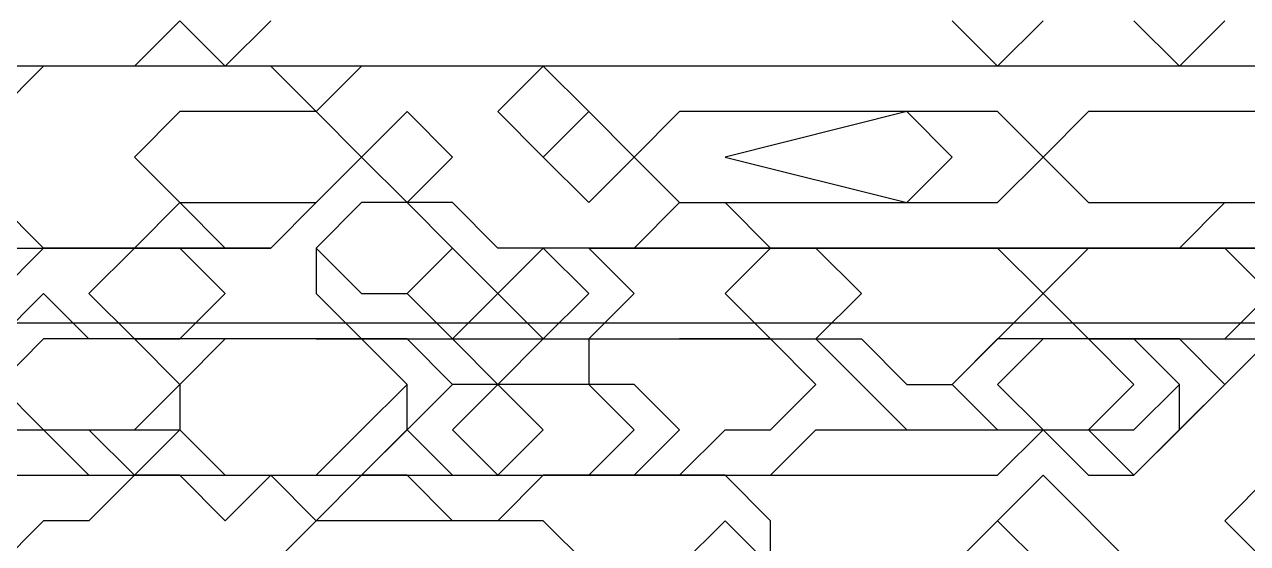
# Model space of a CAD drawing. Extents: x 46 to 224, y 52 to 151.
# Drawn here: x 147.18 to 163.21, y 77.11 to 83.91 of the extents above; entities that cross this region are included whole.
import ezdxf

# ---------------------------------------------------------------- set-up
doc = ezdxf.new("R2010")
doc.units = 0
doc.layers.add('OUTLINE', color=1, linetype='CONTINUOUS')

msp = doc.modelspace()

# ---------------------------------------------------------------- linework, layer by layer
for p, q in [((149.2198, 83.9564), (148.6246, 83.3611)), ((149.2198, 83.9564), (148.6246, 83.3611)), ((149.8151, 83.3611), (149.2198, 83.9564)), ((149.8151, 83.3611), (149.2198, 83.9564)), ((150.4103, 83.9564), (149.8151, 83.3611)), ((150.4103, 83.9564), (149.8151, 83.3611)), ((159.9341, 83.3611), (159.3389, 83.9564)), ((159.9341, 83.3611), (159.3389, 83.9564)), ((160.5294, 83.9564), (159.9341, 83.3611)), ((160.5294, 83.9564), (159.9341, 83.3611)), ((162.3151, 83.3611), (161.7198, 83.9564)), ((162.3151, 83.3611), (161.7198, 83.9564)), ((162.9103, 83.9564), (162.3151, 83.3611)), ((162.9103, 83.9564), (162.3151, 83.3611)), ((148.6246, 83.3611), (145.6484, 83.3611)), ((148.6246, 83.3611), (145.6484, 83.3611)), ((147.4341, 83.3611), (146.2437, 82.1707)), ((147.4341, 83.3611), (146.2437, 82.1707)), ((164.696, 83.3611), (146.8389, 83.3611)), ((150.4103, 83.3611), (147.4341, 83.3611)), ((150.4103, 83.3611), (147.4341, 83.3611)), ((151.0056, 82.7659), (150.4103, 83.3611)), ((151.0056, 82.7659), (150.4103, 83.3611)), ((151.6008, 83.3611), (151.0056, 82.7659)), ((151.6008, 83.3611), (151.0056, 82.7659)), ((164.696, 83.3611), (151.6008, 83.3611)), ((164.696, 83.3611), (151.6008, 83.3611)), ((153.9818, 83.3611), (153.3865, 82.7659)), ((154.577, 82.7659), (153.9818, 83.3611)), ((149.2198, 82.7659), (148.6246, 82.1707)), ((151.0056, 82.7659), (149.2198, 82.7659)), ((151.6008, 82.1707), (151.0056, 82.7659)), ((152.196, 82.7659), (151.6008, 82.1707)), ((152.7913, 82.1707), (152.196, 82.7659)), ((153.3865, 82.7659), (153.9818, 82.1707)), ((153.9818, 82.1707), (154.577, 82.7659)), ((154.577, 82.7659), (153.9818, 82.1707)), ((155.1722, 82.1707), (154.577, 82.7659)), ((155.7675, 82.7659), (155.1722, 82.1707)), ((159.9341, 82.7659), (155.7675, 82.7659)), ((158.7437, 82.7659), (156.3627, 82.1707)), ((158.7437, 82.7659), (156.3627, 82.1707)), ((159.3389, 82.1707), (158.7437, 82.7659)), ((159.3389, 82.1707), (158.7437, 82.7659)), ((160.5294, 82.1707), (159.9341, 82.7659)), ((161.1246, 82.7659), (160.5294, 82.1707)), ((164.1008, 82.7659), (161.1246, 82.7659)), ((146.2437, 82.1707), (147.4341, 80.9802)), ((146.2437, 82.1707), (147.4341, 80.9802)), ((148.6246, 82.1707), (149.2198, 81.5754)), ((151.0056, 81.5754), (151.6008, 82.1707)), ((151.6008, 82.1707), (152.196, 81.5754)), ((152.196, 81.5754), (152.7913, 82.1707)), ((153.9818, 82.1707), (154.577, 81.5754)), ((154.577, 81.5754), (155.1722, 82.1707)), ((155.1722, 82.1707), (155.7675, 81.5754)), ((156.3627, 82.1707), (158.7437, 81.5754)), ((156.3627, 82.1707), (158.7437, 81.5754)), ((158.7437, 81.5754), (159.3389, 82.1707)), ((158.7437, 81.5754), (159.3389, 82.1707)), ((159.9341, 81.5754), (160.5294, 82.1707)), ((160.5294, 82.1707), (161.1246, 81.5754)), ((148.6246, 80.9802), (149.2198, 81.5754)), ((148.6246, 80.9802), (149.2198, 81.5754)), ((149.2198, 81.5754), (151.0056, 81.5754)), ((149.2198, 81.5754), (149.8151, 80.9802)), ((149.2198, 81.5754), (149.8151, 80.9802)), ((150.4103, 80.9802), (151.0056, 81.5754)), ((151.0056, 81.5754), (150.4103, 80.9802)), ((150.4103, 80.9802), (151.0056, 81.5754)), ((151.0056, 81.5754), (150.4103, 80.9802)), ((151.6008, 81.5754), (151.0056, 80.9802)), ((151.6008, 81.5754), (151.0056, 80.9802)), ((152.7913, 81.5754), (151.6008, 81.5754)), ((152.196, 81.5754), (151.6008, 81.5754)), ((152.7913, 80.9802), (152.196, 81.5754)), ((153.3865, 80.9802), (152.7913, 81.5754)), ((155.1722, 80.9802), (155.7675, 81.5754)), ((155.1722, 80.9802), (155.7675, 81.5754)), ((155.7675, 81.5754), (159.9341, 81.5754)), ((155.7675, 81.5754), (156.3627, 81.5754)), ((155.7675, 81.5754), (156.3627, 81.5754)), ((156.3627, 81.5754), (156.9579, 80.9802)), ((156.3627, 81.5754), (156.9579, 80.9802)), ((161.1246, 81.5754), (164.1008, 81.5754)), ((162.3151, 80.9802), (162.9103, 81.5754)), ((162.3151, 80.9802), (162.9103, 81.5754)), ((162.9103, 81.5754), (163.5056, 81.5754)), ((162.9103, 81.5754), (163.5056, 81.5754)), ((145.0532, 80.9802), (150.4103, 80.9802)), ((147.4341, 80.9802), (146.8389, 80.3849)), ((147.4341, 80.9802), (146.8389, 80.3849)), ((147.4341, 80.9802), (146.8389, 80.3849)), ((150.4103, 80.9802), (147.4341, 80.9802)), ((147.4341, 80.9802), (148.6246, 80.9802)), ((150.4103, 80.9802), (147.4341, 80.9802)), ((147.4341, 80.9802), (148.6246, 80.9802)), ((150.4103, 80.9802), (147.4341, 80.9802)), ((148.6246, 80.9802), (148.0294, 80.3849)), ((149.2198, 80.9802), (148.6246, 80.9802)), ((148.6246, 80.9802), (149.8151, 80.9802)), ((149.2198, 80.9802), (148.6246, 80.9802)), ((149.8151, 80.3849), (149.2198, 80.9802)), ((149.8151, 80.9802), (149.2198, 80.9802)), ((149.8151, 80.9802), (150.4103, 80.9802)), ((149.8151, 80.9802), (150.4103, 80.9802)), ((151.0056, 80.9802), (151.0056, 80.3849)), ((151.0056, 80.9802), (151.6008, 80.3849)), ((152.196, 80.3849), (152.7913, 80.9802)), ((152.7913, 80.9802), (152.196, 80.3849)), ((153.3865, 80.3849), (152.7913, 80.9802)), ((153.9818, 80.9802), (153.3865, 80.9802)), ((153.9818, 80.9802), (153.3865, 80.3849)), ((153.9818, 80.9802), (153.3865, 80.3849)), ((159.9341, 80.9802), (153.9818, 80.9802)), ((154.577, 80.9802), (153.9818, 80.9802)), ((154.577, 80.3849), (153.9818, 80.9802)), ((154.577, 80.9802), (159.3389, 80.9802)), ((155.1722, 80.9802), (154.577, 80.9802)), ((162.9103, 80.9802), (154.577, 80.9802)), ((154.577, 80.9802), (155.1722, 80.9802)), ((155.1722, 80.3849), (154.577, 80.9802)), ((162.9103, 80.9802), (154.577, 80.9802)), ((154.577, 80.9802), (155.1722, 80.9802)), ((159.3389, 80.9802), (155.1722, 80.9802)), ((156.9579, 80.9802), (156.3627, 80.3849)), ((156.9579, 80.9802), (162.3151, 80.9802)), ((157.5532, 80.9802), (156.9579, 80.9802)), ((156.9579, 80.9802), (162.3151, 80.9802)), ((158.1484, 80.3849), (157.5532, 80.9802)), ((160.5294, 80.3849), (159.9341, 80.9802)), ((161.1246, 80.9802), (160.5294, 80.3849)), ((162.9103, 80.9802), (161.1246, 80.9802)), ((163.5056, 80.9802), (162.3151, 80.9802)), ((162.3151, 80.9802), (164.1008, 80.9802)), ((163.5056, 80.9802), (162.3151, 80.9802)), ((162.3151, 80.9802), (164.1008, 80.9802)), ((163.5056, 80.9802), (162.3151, 80.9802)), ((162.3151, 80.9802), (164.696, 80.9802)), ((163.5056, 80.3849), (162.9103, 80.9802)), ((163.5056, 80.3849), (162.9103, 80.9802)), ((163.5056, 80.3849), (162.9103, 80.9802)), ((147.4341, 80.3849), (146.2437, 79.1945)), ((148.0294, 79.7897), (147.4341, 80.3849)), ((148.0294, 80.3849), (148.6246, 79.7897)), ((149.2198, 79.7897), (149.8151, 80.3849)), ((151.0056, 80.3849), (151.6008, 79.7897)), ((151.6008, 80.3849), (152.196, 80.3849)), ((152.196, 80.3849), (152.7913, 79.7897)), ((152.7913, 79.7897), (153.3865, 80.3849)), ((153.3865, 80.3849), (153.9818, 79.7897)), ((153.3865, 80.3849), (153.9818, 79.7897)), ((153.9818, 79.7897), (154.577, 80.3849)), ((154.577, 79.7897), (155.1722, 80.3849)), ((156.3627, 80.3849), (156.9579, 79.7897)), ((157.5532, 79.7897), (158.1484, 80.3849)), ((159.3389, 79.1945), (160.5294, 80.3849)), ((160.5294, 80.3849), (161.1246, 79.7897)), ((161.7198, 78.004), (164.1008, 80.3849)), ((161.7198, 78.004), (164.1008, 80.3849)), ((162.9103, 79.7897), (163.5056, 80.3849)), ((162.9103, 79.7897), (163.5056, 80.3849)), ((162.9103, 79.7897), (163.5056, 80.3849)), ((147.4341, 79.7897), (146.8389, 79.1945)), ((147.4341, 79.7897), (146.8389, 79.1945)), ((147.4341, 79.7897), (146.8389, 79.1945)), ((151.6008, 79.7897), (147.4341, 79.7897)), ((148.6246, 79.7897), (147.4341, 79.7897)), ((148.6246, 79.7897), (147.4341, 79.7897)), ((148.6246, 79.7897), (148.0294, 79.7897)), ((148.6246, 79.7897), (149.2198, 79.7897)), ((152.196, 79.7897), (148.6246, 79.7897)), ((149.2198, 79.1945), (148.6246, 79.7897)), ((149.2198, 79.1945), (148.6246, 79.7897)), ((149.8151, 79.7897), (149.2198, 79.1945)), ((149.8151, 79.7897), (149.2198, 79.1945)), ((151.6008, 79.7897), (149.8151, 79.7897)), ((151.6008, 79.7897), (149.8151, 79.7897)), ((151.0056, 79.7897), (152.7913, 79.7897)), ((151.6008, 79.7897), (151.0056, 79.7897)), ((151.0056, 79.7897), (152.7913, 79.7897)), ((151.6008, 79.7897), (151.0056, 79.7897)), ((151.6008, 79.7897), (158.1484, 79.7897)), ((152.196, 79.7897), (151.6008, 79.7897)), ((152.196, 79.1945), (151.6008, 79.7897)), ((152.196, 79.1945), (151.6008, 79.7897)), ((152.196, 79.1945), (151.6008, 79.7897)), ((152.196, 79.7897), (151.6008, 79.7897)), ((152.7913, 79.1945), (152.196, 79.7897)), ((152.7913, 79.1945), (152.196, 79.7897)), ((152.7913, 79.1945), (152.196, 79.7897)), ((152.7913, 79.7897), (153.3865, 79.1945)), ((152.7913, 79.7897), (153.3865, 79.1945)), ((153.3865, 79.1945), (153.9818, 79.7897)), ((153.3865, 79.1945), (153.9818, 79.7897)), ((153.9818, 79.7897), (154.577, 79.7897)), ((153.9818, 79.7897), (154.577, 79.7897)), ((153.9818, 79.7897), (154.577, 79.7897)), ((154.577, 79.7897), (154.577, 79.1945)), ((154.577, 79.7897), (154.577, 79.1945)), ((156.9579, 79.7897), (155.7675, 79.7897)), ((155.7675, 79.7897), (157.5532, 79.7897)), ((156.9579, 79.7897), (155.7675, 79.7897)), ((155.7675, 79.7897), (157.5532, 79.7897)), ((157.5532, 79.1945), (156.9579, 79.7897)), ((156.9579, 79.7897), (157.5532, 79.7897)), ((157.5532, 79.1945), (156.9579, 79.7897)), ((157.5532, 79.7897), (158.7437, 78.5992)), ((157.5532, 79.7897), (158.7437, 78.5992)), ((158.1484, 79.7897), (158.7437, 79.1945)), ((159.9341, 79.7897), (159.3389, 79.1945)), ((161.7198, 79.7897), (159.9341, 79.7897)), ((160.5294, 79.7897), (159.9341, 79.1945)), ((160.5294, 79.7897), (159.9341, 79.1945)), ((160.5294, 79.7897), (159.9341, 79.1945)), ((161.7198, 79.7897), (160.5294, 79.7897)), ((161.7198, 79.7897), (160.5294, 79.7897)), ((161.1246, 79.7897), (160.5294, 79.7897)), ((161.1246, 79.7897), (162.9103, 79.7897)), ((162.3151, 79.7897), (161.1246, 79.7897)), ((161.1246, 79.7897), (163.5056, 79.7897)), ((161.7198, 79.7897), (161.1246, 79.7897)), ((161.1246, 79.7897), (162.9103, 79.7897)), ((161.7198, 79.1945), (161.1246, 79.7897)), ((161.7198, 79.7897), (161.1246, 79.7897)), ((161.1246, 79.7897), (162.9103, 79.7897)), ((162.3151, 79.1945), (161.7198, 79.7897)), ((162.3151, 79.1945), (161.7198, 79.7897)), ((162.3151, 79.1945), (161.7198, 79.7897)), ((162.3151, 79.1945), (161.7198, 79.7897)), ((162.3151, 79.1945), (161.7198, 79.7897)), ((162.9103, 79.1945), (162.3151, 79.7897)), ((146.8389, 79.1945), (147.4341, 78.5992)), ((146.8389, 79.1945), (147.4341, 78.5992)), ((146.8389, 79.1945), (147.4341, 78.5992)), ((148.6246, 78.5992), (149.2198, 79.1945)), ((148.6246, 78.5992), (149.2198, 79.1945)), ((149.2198, 79.1945), (149.2198, 78.5992)), ((149.2198, 79.1945), (149.2198, 78.5992)), ((151.6008, 78.004), (152.7913, 79.1945)), ((151.6008, 78.5992), (152.196, 79.1945)), ((152.7913, 79.1945), (152.196, 78.5992)), ((152.196, 78.5992), (152.196, 79.1945)), ((152.7913, 79.1945), (152.196, 78.5992)), ((152.196, 78.5992), (152.196, 79.1945)), ((155.1722, 79.1945), (152.7913, 79.1945)), ((154.577, 79.1945), (152.7913, 79.1945)), ((154.577, 79.1945), (152.7913, 79.1945)), ((153.3865, 79.1945), (152.7913, 78.5992)), ((153.3865, 79.1945), (152.7913, 78.5992)), ((154.577, 79.1945), (152.7913, 79.1945)), ((154.577, 79.1945), (153.3865, 79.1945)), ((153.9818, 78.5992), (153.3865, 79.1945)), ((155.1722, 78.5992), (154.577, 79.1945)), ((155.1722, 78.5992), (154.577, 79.1945)), ((155.7675, 78.5992), (155.1722, 79.1945)), ((156.9579, 78.5992), (157.5532, 79.1945)), ((156.9579, 78.5992), (157.5532, 79.1945)), ((158.7437, 79.1945), (159.3389, 79.1945)), ((159.3389, 79.1945), (159.9341, 78.5992)), ((159.9341, 79.1945), (160.5294, 78.5992)), ((159.9341, 79.1945), (160.5294, 78.5992)), ((159.9341, 79.1945), (160.5294, 78.5992)), ((161.1246, 78.5992), (161.7198, 79.1945)), ((161.7198, 78.5992), (162.3151, 79.1945)), ((161.7198, 78.004), (162.9103, 79.1945)), ((161.7198, 78.5992), (162.3151, 79.1945)), ((161.7198, 78.5992), (162.3151, 79.1945)), ((162.3151, 78.5992), (162.3151, 79.1945)), ((162.3151, 78.5992), (162.3151, 79.1945)), ((146.8389, 78.5992), (148.0294, 78.5992)), ((146.8389, 78.5992), (147.4341, 78.5992)), ((146.8389, 78.5992), (147.4341, 78.5992)), ((146.8389, 78.5992), (147.4341, 78.5992)), ((147.4341, 78.5992), (148.0294, 78.004)), ((147.4341, 78.5992), (148.0294, 78.004)), ((147.4341, 78.5992), (149.2198, 78.5992)), ((147.4341, 78.5992), (148.6246, 78.5992)), ((147.4341, 78.5992), (148.6246, 78.5992)), ((147.4341, 78.5992), (148.0294, 78.004)), ((148.0294, 78.5992), (148.6246, 78.004)), ((148.6246, 78.004), (149.2198, 78.5992)), ((149.2198, 78.5992), (149.8151, 78.004)), ((149.2198, 78.5992), (149.8151, 78.004)), ((149.2198, 78.5992), (149.8151, 78.004)), ((149.2198, 78.5992), (149.8151, 78.004)), ((151.0056, 78.004), (151.6008, 78.5992)), ((151.6008, 78.004), (152.196, 78.5992)), ((151.6008, 78.004), (152.196, 78.5992)), ((152.196, 78.5992), (152.7913, 78.004)), ((152.196, 78.5992), (152.7913, 78.004)), ((152.7913, 78.5992), (153.3865, 78.004)), ((152.7913, 78.5992), (153.3865, 78.004)), ((153.3865, 78.004), (153.9818, 78.5992)), ((154.577, 78.004), (155.1722, 78.5992)), ((154.577, 78.004), (155.1722, 78.5992)), ((155.1722, 78.004), (155.7675, 78.5992)), ((155.7675, 78.004), (156.3627, 78.5992)), ((155.7675, 78.004), (156.3627, 78.5992)), ((156.3627, 78.5992), (156.9579, 78.5992)), ((156.3627, 78.5992), (156.9579, 78.5992)), ((156.9579, 78.004), (157.5532, 78.5992)), ((157.5532, 78.5992), (161.1246, 78.5992)), ((158.7437, 78.5992), (161.1246, 78.5992)), ((158.7437, 78.5992), (161.1246, 78.5992)), ((159.9341, 78.5992), (161.7198, 78.5992)), ((159.9341, 78.004), (160.5294, 78.5992)), ((159.9341, 78.004), (160.5294, 78.5992)), ((160.5294, 78.5992), (161.1246, 78.004)), ((160.5294, 78.5992), (161.1246, 78.004)), ((160.5294, 78.5992), (161.7198, 78.5992)), ((160.5294, 78.5992), (161.7198, 78.5992)), ((160.5294, 78.5992), (161.1246, 78.5992)), ((161.1246, 78.5992), (161.7198, 78.004)), ((161.1246, 78.5992), (161.7198, 78.004)), ((161.1246, 78.5992), (161.7198, 78.004)), ((161.7198, 78.004), (162.3151, 78.5992)), ((161.7198, 78.004), (162.3151, 78.5992)), ((146.8389, 78.004), (159.9341, 78.004)), ((146.8389, 78.004), (159.9341, 78.004)), ((148.6246, 78.004), (148.0294, 77.4088)), ((148.6246, 78.004), (148.0294, 77.4088)), ((148.0294, 78.004), (156.9579, 78.004)), ((148.0294, 78.004), (155.7675, 78.004)), ((148.0294, 78.004), (155.7675, 78.004)), ((149.2198, 78.004), (148.6246, 78.004)), ((149.2198, 78.004), (148.6246, 78.004)), ((149.8151, 77.4088), (149.2198, 78.004)), ((149.8151, 77.4088), (149.2198, 78.004)), ((149.8151, 78.004), (151.6008, 78.004)), ((150.4103, 78.004), (149.8151, 77.4088)), ((150.4103, 78.004), (149.8151, 77.4088)), ((149.8151, 78.004), (151.6008, 78.004)), ((149.8151, 78.004), (151.6008, 78.004)), ((149.8151, 78.004), (151.0056, 78.004)), ((151.0056, 77.4088), (150.4103, 78.004)), ((151.0056, 77.4088), (150.4103, 78.004)), ((151.6008, 78.004), (151.0056, 77.4088)), ((151.6008, 78.004), (151.0056, 77.4088)), ((152.196, 78.004), (151.6008, 78.004)), ((152.196, 78.004), (151.6008, 78.004)), ((152.7913, 77.4088), (152.196, 78.004)), ((152.7913, 77.4088), (152.196, 78.004)), ((152.7913, 78.004), (155.1722, 78.004)), ((152.7913, 78.004), (154.577, 78.004)), ((153.9818, 78.004), (153.3865, 77.4088)), ((153.9818, 78.004), (153.3865, 77.4088)), ((153.3865, 78.004), (154.577, 78.004)), ((156.3627, 78.004), (153.9818, 78.004)), ((156.3627, 78.004), (153.9818, 78.004)), ((156.9579, 77.4088), (156.3627, 78.004)), ((156.9579, 77.4088), (156.3627, 78.004)), ((160.5294, 78.004), (159.3389, 76.8135)), ((160.5294, 78.004), (159.3389, 76.8135)), ((162.3151, 76.2183), (160.5294, 78.004)), ((162.3151, 76.2183), (160.5294, 78.004)), ((161.1246, 78.004), (161.7198, 78.004)), ((161.1246, 78.004), (161.7198, 78.004)), ((163.5056, 78.004), (162.9103, 77.4088)), ((147.4341, 77.4088), (146.2437, 76.2183)), ((147.4341, 77.4088), (146.2437, 76.2183)), ((148.0294, 77.4088), (147.4341, 77.4088)), ((148.0294, 77.4088), (147.4341, 77.4088)), ((151.0056, 77.4088), (149.8151, 76.2183)), ((153.9818, 77.4088), (151.0056, 77.4088)), ((153.3865, 77.4088), (152.7913, 77.4088)), ((153.3865, 77.4088), (152.7913, 77.4088)), ((154.577, 76.8135), (153.9818, 77.4088)), ((156.3627, 77.4088), (155.7675, 76.8135)), ((156.9579, 76.8135), (156.3627, 77.4088)), ((156.9579, 75.623), (156.9579, 77.4088)), ((156.9579, 75.623), (156.9579, 77.4088)), ((159.9341, 77.4088), (159.3389, 76.8135)), ((160.5294, 76.8135), (159.9341, 77.4088)), ((162.9103, 77.4088), (163.5056, 76.8135))]:
    msp.add_line(p, q)
at = {"layer": 'OUTLINE', "color": 1}
msp.add_line((50, 80), (220, 80), dxfattribs=at)

doc.saveas('drawing.dxf')
